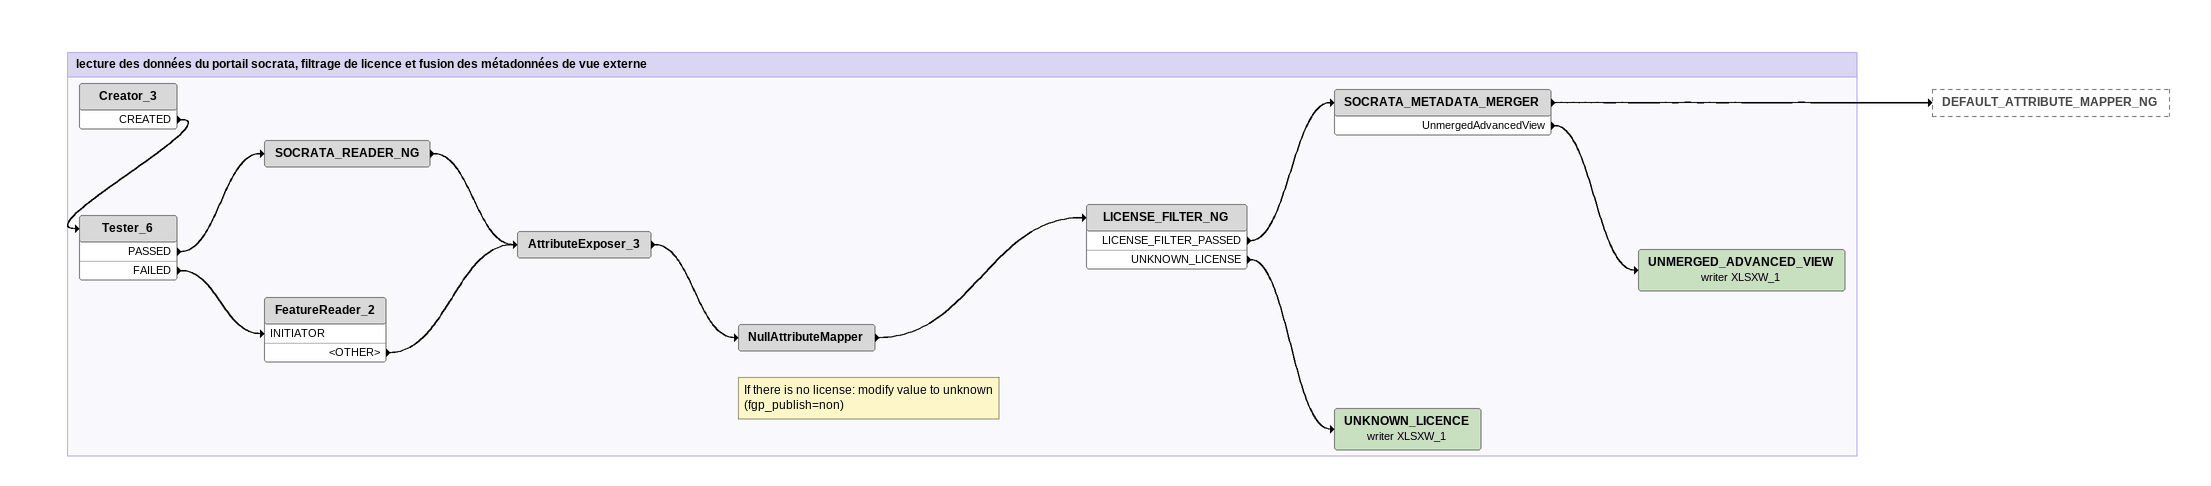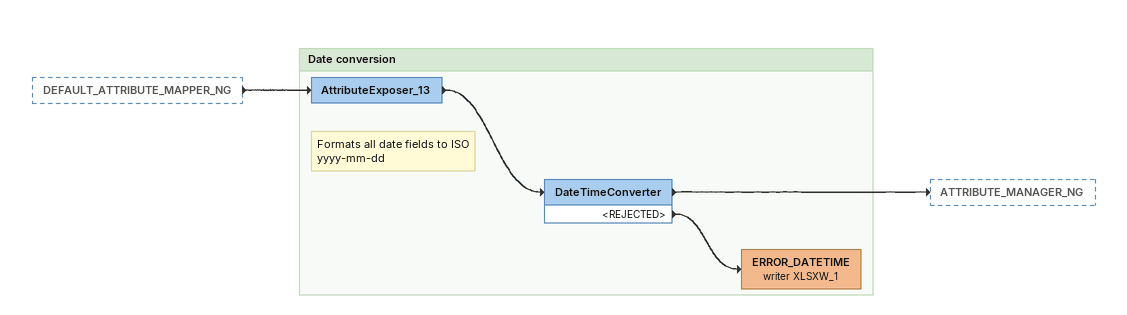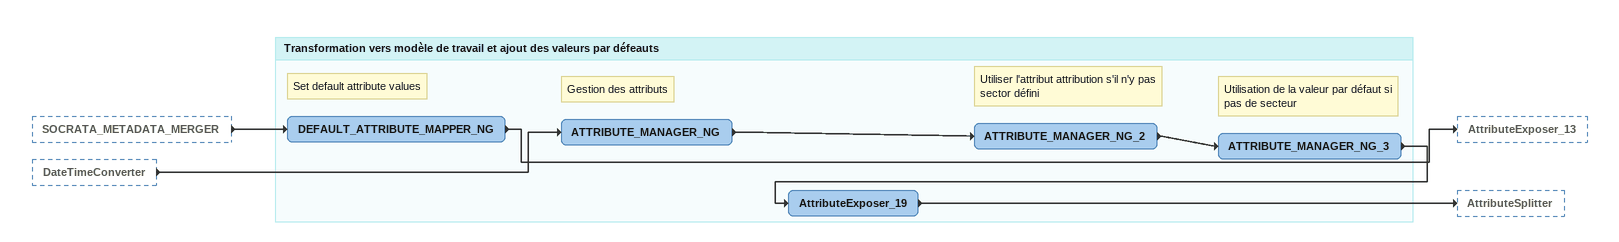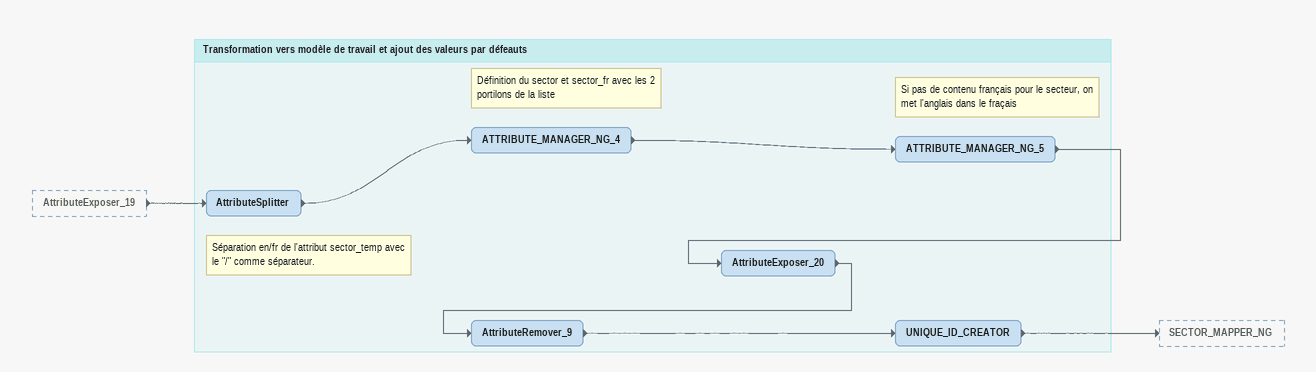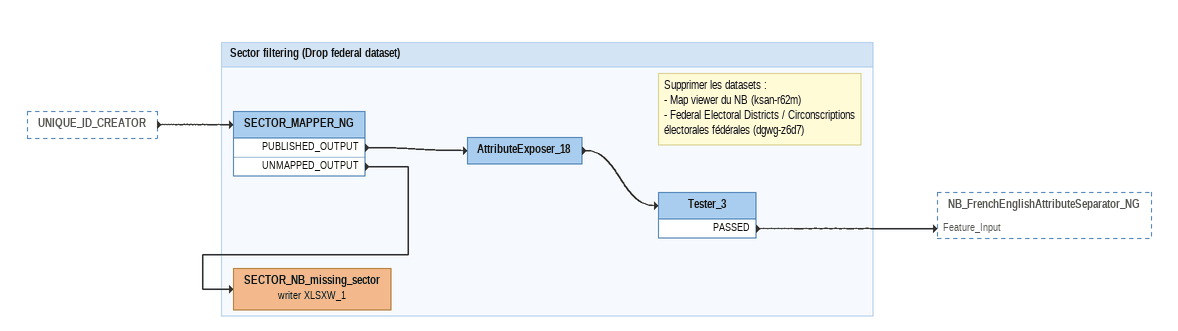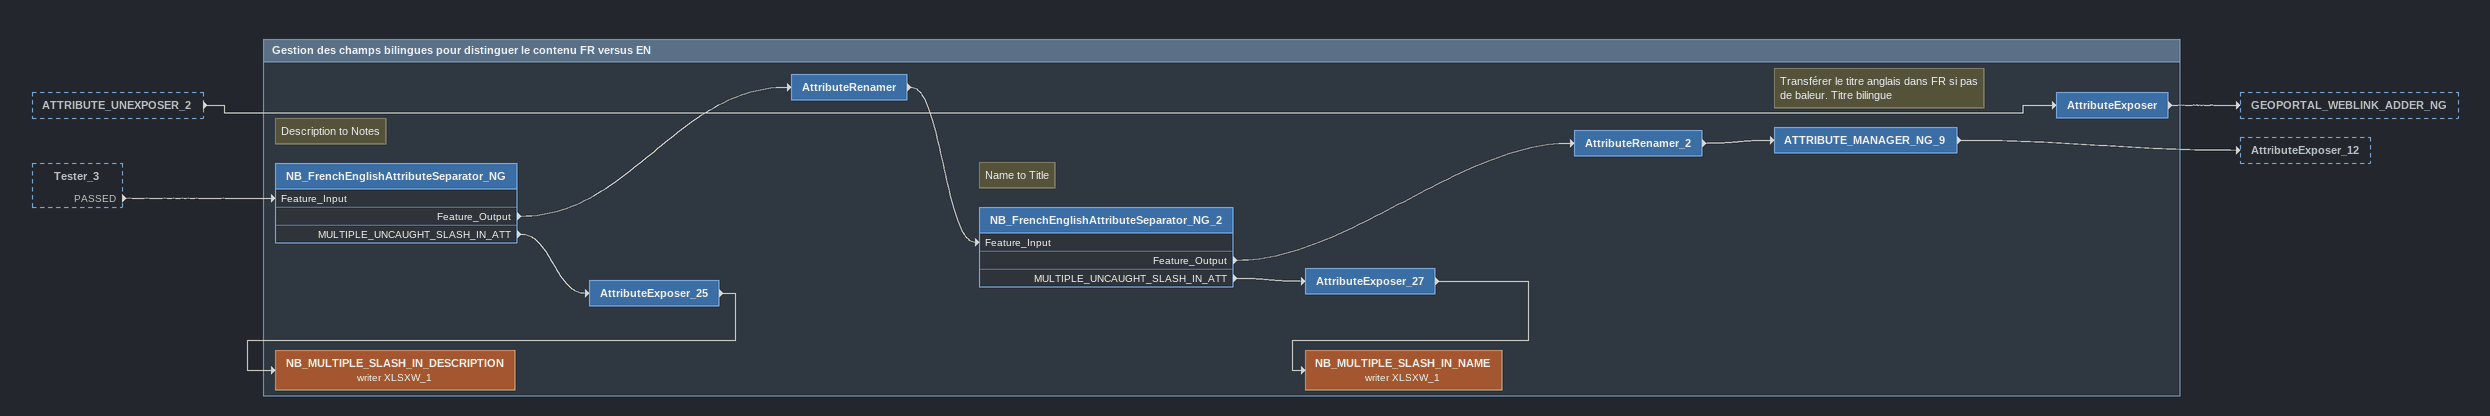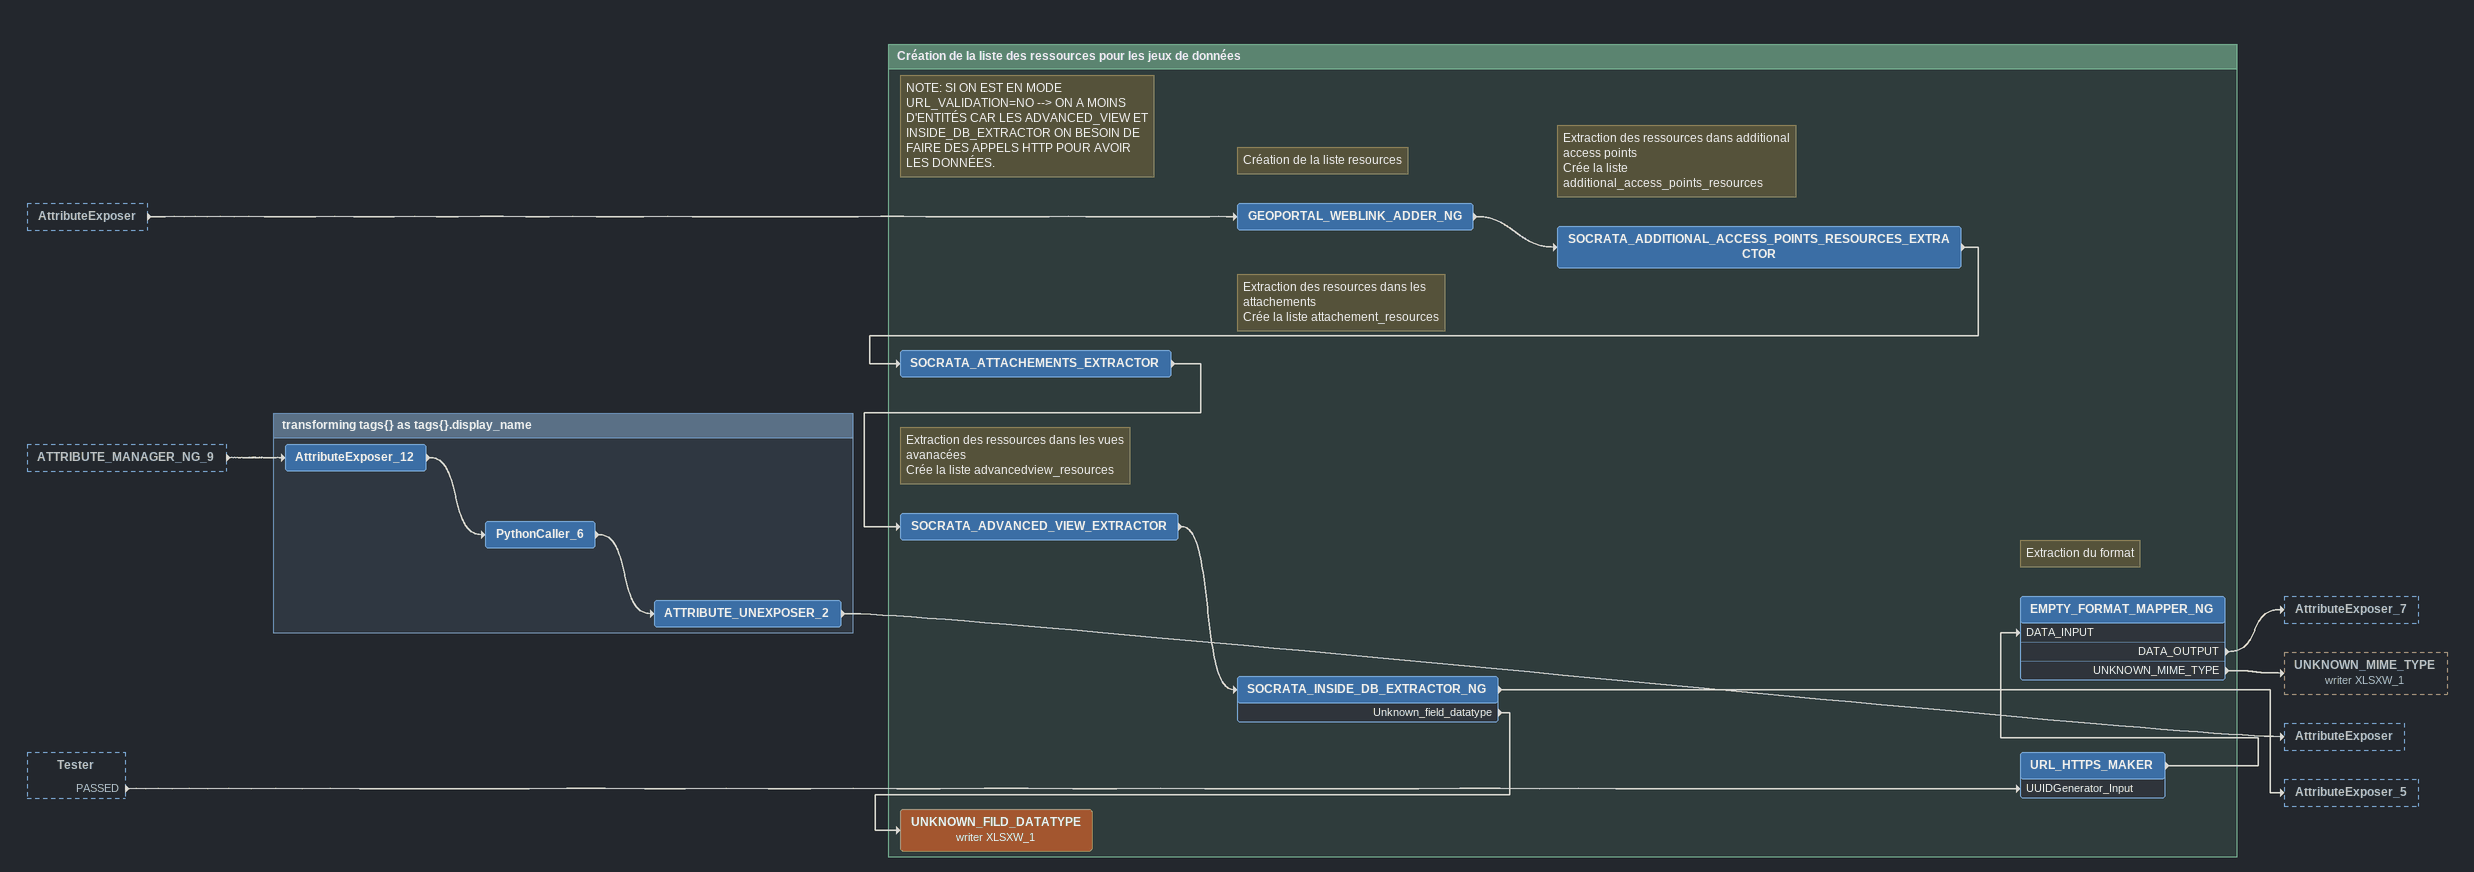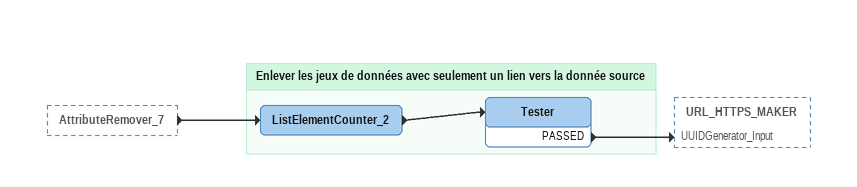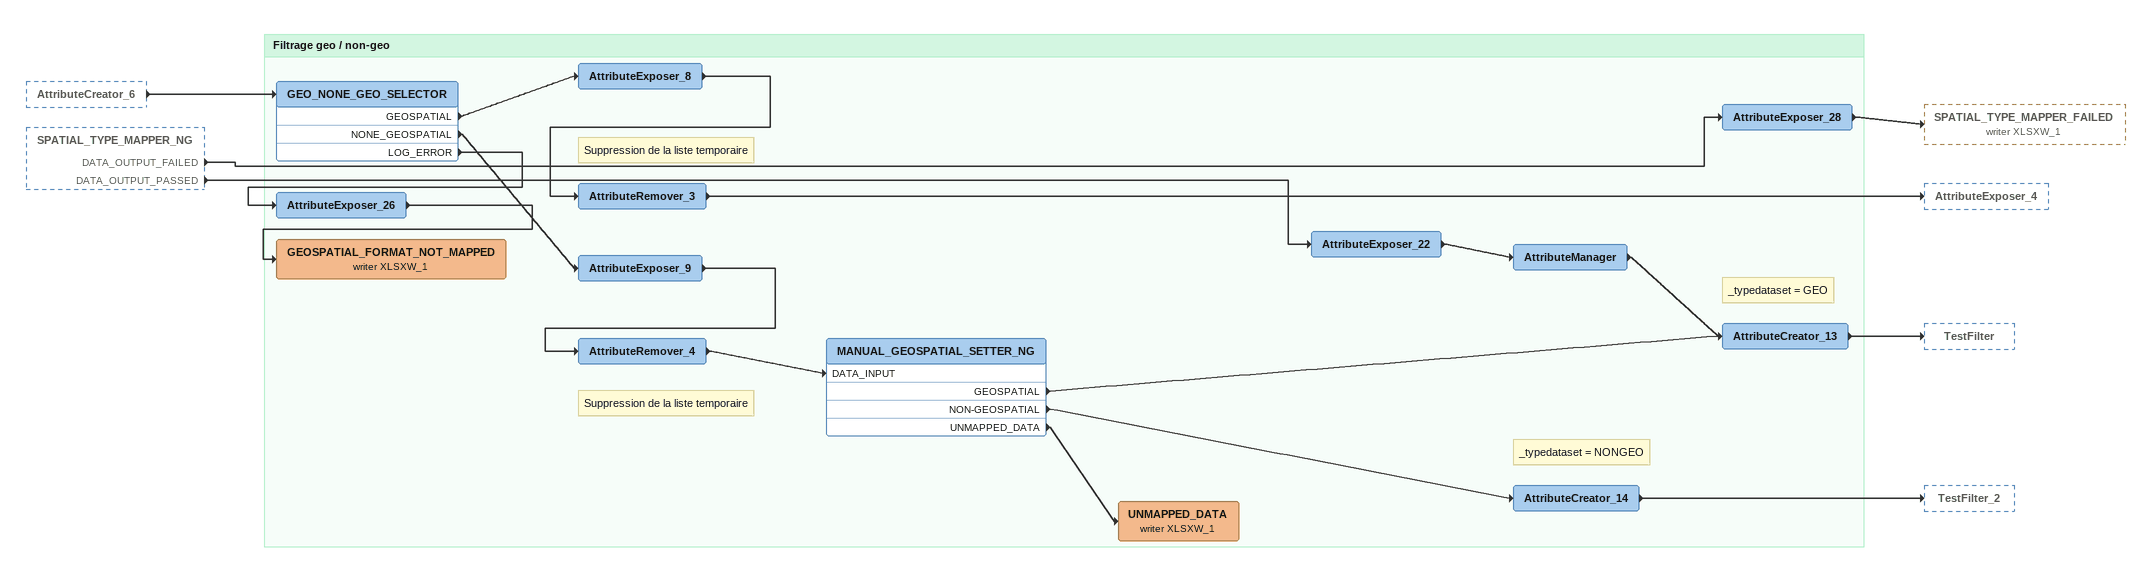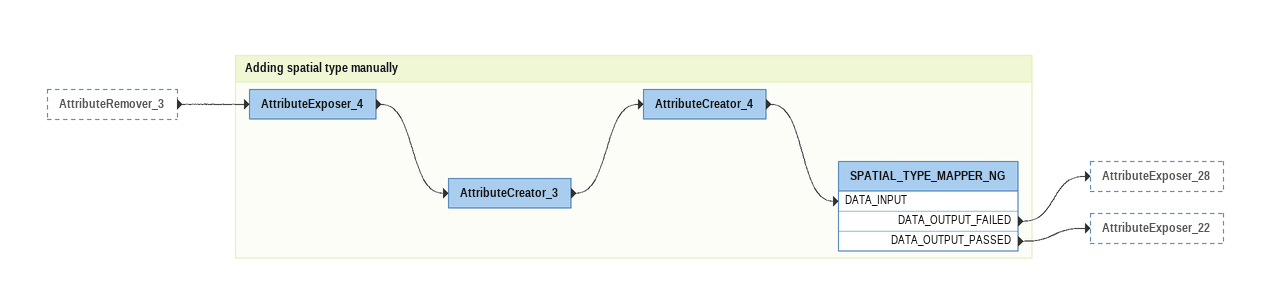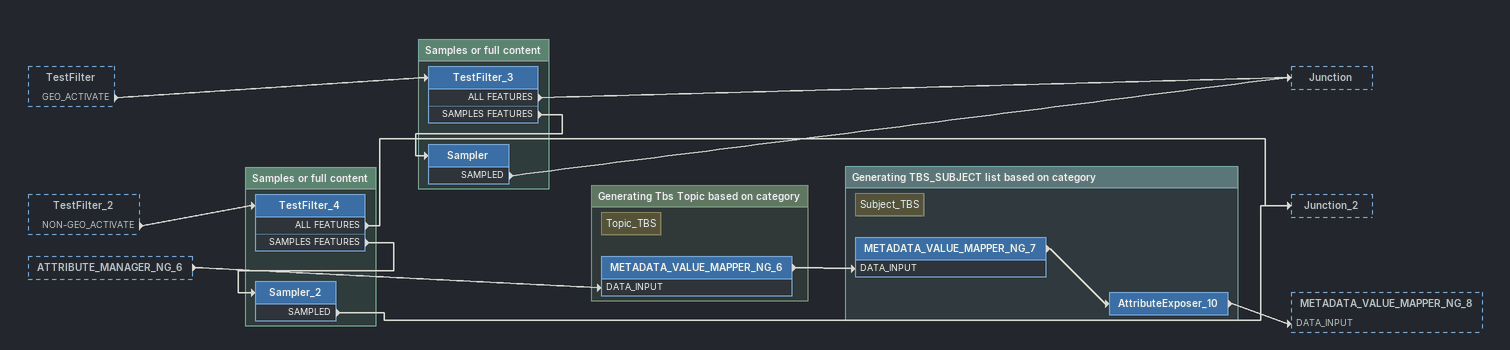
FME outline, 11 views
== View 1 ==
Bookmark: lecture des données du portail socrata, filtrage de licence et fusion des métadonnées de vue externe
Creator_3
    CREATED -> Tester_6
Tester_6
    PASSED -> SOCRATA_READER_NG
    FAILED -> FeatureReader_2 [INITIATOR]
SOCRATA_READER_NG
    -> AttributeExposer_3
FeatureReader_2
    <OTHER> -> AttributeExposer_3
AttributeExposer_3
    -> NullAttributeMapper
Note: If there is no license: modify value to unknown (fgp_publish=non)
NullAttributeMapper
    -> LICENSE_FILTER_NG
LICENSE_FILTER_NG
    LICENSE_FILTER_PASSED -> SOCRATA_METADATA_MERGER
    UNKNOWN_LICENSE -> UNKNOWN_LICENCE (writer XLSXW_1)
SOCRATA_METADATA_MERGER
    -> DEFAULT_ATTRIBUTE_MAPPER_NG
    UnmergedAdvancedView -> UNMERGED_ADVANCED_VIEW (writer XLSXW_1)
UNMERGED_ADVANCED_VIEW (writer XLSXW_1)
UNKNOWN_LICENCE (writer XLSXW_1)

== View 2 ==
DEFAULT_ATTRIBUTE_MAPPER_NG [outside]
    -> AttributeExposer_13

Bookmark: Date conversion
AttributeExposer_13
    -> DateTimeConverter
Note: Formats all date fields to ISO yyyy-mm-dd
DateTimeConverter
    -> ATTRIBUTE_MANAGER_NG
    <REJECTED> -> ERROR_DATETIME (writer XLSXW_1)
ERROR_DATETIME (writer XLSXW_1)

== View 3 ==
SOCRATA_METADATA_MERGER [outside]
    -> DEFAULT_ATTRIBUTE_MAPPER_NG
DateTimeConverter [outside]
    -> ATTRIBUTE_MANAGER_NG

Bookmark: Transformation vers modèle de travail et ajout des valeurs par défeauts
Note: Set default attribute values
DEFAULT_ATTRIBUTE_MAPPER_NG
    -> AttributeExposer_13
Note: Gestion des attributs
ATTRIBUTE_MANAGER_NG
    -> ATTRIBUTE_MANAGER_NG_2
Note: Utiliser l'attribut attribution s'il n'y pas sector défini
ATTRIBUTE_MANAGER_NG_2
    -> ATTRIBUTE_MANAGER_NG_3
Note: Utilisation de la valeur par défaut si pas de secteur
ATTRIBUTE_MANAGER_NG_3
    -> AttributeExposer_19
AttributeExposer_19
    -> AttributeSplitter

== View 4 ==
AttributeExposer_19 [outside]
    -> AttributeSplitter

Bookmark: Transformation vers modèle de travail et ajout des valeurs par défeauts
Note: Séparation en/fr de l'attribut sector_temp avec le "/" comme séparateur.
AttributeSplitter
    -> ATTRIBUTE_MANAGER_NG_4
Note: Définition du sector et sector_fr avec les 2 portilons de la liste
ATTRIBUTE_MANAGER_NG_4
    -> ATTRIBUTE_MANAGER_NG_5
Note: Si pas de contenu français pour le secteur, on met l'anglais dans le fraçais
ATTRIBUTE_MANAGER_NG_5
    -> AttributeExposer_20
AttributeExposer_20
    -> AttributeRemover_9
AttributeRemover_9
    -> UNIQUE_ID_CREATOR
UNIQUE_ID_CREATOR
    -> SECTOR_MAPPER_NG

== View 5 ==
UNIQUE_ID_CREATOR [outside]
    -> SECTOR_MAPPER_NG

Bookmark: Sector filtering (Drop federal dataset)
SECTOR_MAPPER_NG
    PUBLISHED_OUTPUT -> AttributeExposer_18
    UNMAPPED_OUTPUT -> SECTOR_NB_missing_sector (writer XLSXW_1)
AttributeExposer_18
    -> Tester_3
Note: Supprimer les datasets : / - Map viewer du NB (ksan-r62m) / - Federal Electoral Districts / Circonscriptions électorales fédérales (dgwg-z6d7)
Tester_3
    PASSED -> NB_FrenchEnglishAttributeSeparator_NG [Feature_Input]
SECTOR_NB_missing_sector (writer XLSXW_1)

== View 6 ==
ATTRIBUTE_UNEXPOSER_2 [outside]
    -> AttributeExposer
Tester_3 [outside]
    PASSED -> NB_FrenchEnglishAttributeSeparator_NG [Feature_Input]

Bookmark: Gestion des champs bilingues pour distinguer le contenu FR versus EN
Note: Description to Notes
NB_FrenchEnglishAttributeSeparator_NG
    Feature_Output -> AttributeRenamer
    MULTIPLE_UNCAUGHT_SLASH_IN_ATT -> AttributeExposer_25
AttributeRenamer
    -> NB_FrenchEnglishAttributeSeparator_NG_2 [Feature_Input]
Note: Name to Title
NB_FrenchEnglishAttributeSeparator_NG_2
    Feature_Output -> AttributeRenamer_2
    MULTIPLE_UNCAUGHT_SLASH_IN_ATT -> AttributeExposer_27
AttributeRenamer_2
    -> ATTRIBUTE_MANAGER_NG_9
Note: Transférer le titre anglais dans FR si pas de baleur. Titre bilingue
ATTRIBUTE_MANAGER_NG_9
    -> AttributeExposer_12
AttributeExposer
    -> GEOPORTAL_WEBLINK_ADDER_NG
AttributeExposer_27
    -> NB_MULTIPLE_SLASH_IN_NAME (writer XLSXW_1)
NB_MULTIPLE_SLASH_IN_NAME (writer XLSXW_1)
AttributeExposer_25
    -> NB_MULTIPLE_SLASH_IN_DESCRIPTION (writer XLSXW_1)
NB_MULTIPLE_SLASH_IN_DESCRIPTION (writer XLSXW_1)

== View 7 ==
AttributeExposer [outside]
    -> GEOPORTAL_WEBLINK_ADDER_NG
ATTRIBUTE_MANAGER_NG_9 [outside]
    -> AttributeExposer_12
Tester [outside]
    PASSED -> URL_HTTPS_MAKER [UUIDGenerator_Input]

Bookmark: transforming tags{} as tags{}.display_name
AttributeExposer_12
    -> PythonCaller_6
PythonCaller_6
    -> ATTRIBUTE_UNEXPOSER_2
ATTRIBUTE_UNEXPOSER_2
    -> AttributeExposer

Bookmark: Création de la liste des ressources pour les jeux de données
Note: NOTE: SI ON EST EN MODE URL_VALIDATION=NO --> ON A MOINS D'ENTITÉS CAR LES ADVANCED_VIEW ET INSIDE_DB_EXTRACTOR ON BESOIN DE FAIRE DES APPELS HTTP POUR AVOIR LES DONNÉES.
Note: Création de la liste resources
GEOPORTAL_WEBLINK_ADDER_NG
    -> SOCRATA_ADDITIONAL_ACCESS_POINTS_RESOURCES_EXTRACTOR
Note: Extraction des ressources dans additional access points / Crée la liste / additional_access_points_resources
SOCRATA_ADDITIONAL_ACCESS_POINTS_RESOURCES_EXTRACTOR
    -> SOCRATA_ATTACHEMENTS_EXTRACTOR
Note: Extraction des resources dans les attachements / Crée la liste attachement_resources
SOCRATA_ATTACHEMENTS_EXTRACTOR
    -> SOCRATA_ADVANCED_VIEW_EXTRACTOR
Note: Extraction des ressources dans les vues avanacées / Crée la liste advancedview_resources
SOCRATA_ADVANCED_VIEW_EXTRACTOR
    -> SOCRATA_INSIDE_DB_EXTRACTOR_NG
SOCRATA_INSIDE_DB_EXTRACTOR_NG
    -> AttributeExposer_5
    Unknown_field_datatype -> UNKNOWN_FILD_DATATYPE (writer XLSXW_1)
URL_HTTPS_MAKER
    -> EMPTY_FORMAT_MAPPER_NG [DATA_INPUT]
Note: Extraction du format
EMPTY_FORMAT_MAPPER_NG
    DATA_OUTPUT -> AttributeExposer_7
    UNKNOWN_MIME_TYPE -> UNKNOWN_MIME_TYPE (writer XLSXW_1)
UNKNOWN_FILD_DATATYPE (writer XLSXW_1)

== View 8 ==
AttributeRemover_7 [outside]
    -> ListElementCounter_2

Bookmark: Enlever les jeux de données avec seulement un lien vers la donnée source
ListElementCounter_2
    -> Tester
Tester
    PASSED -> URL_HTTPS_MAKER [UUIDGenerator_Input]

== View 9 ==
AttributeCreator_6 [outside]
    -> GEO_NONE_GEO_SELECTOR
SPATIAL_TYPE_MAPPER_NG [outside]
    DATA_OUTPUT_FAILED -> AttributeExposer_28
    DATA_OUTPUT_PASSED -> AttributeExposer_22

Bookmark: Filtrage geo / non-geo
GEO_NONE_GEO_SELECTOR
    GEOSPATIAL -> AttributeExposer_8
    NONE_GEOSPATIAL -> AttributeExposer_9
    LOG_ERROR -> AttributeExposer_26
AttributeExposer_8
    -> AttributeRemover_3
Note: Suppression de la liste temporaire
AttributeRemover_3
    -> AttributeExposer_4
AttributeExposer_28
    -> SPATIAL_TYPE_MAPPER_FAILED (writer XLSXW_1)
AttributeExposer_22
    -> AttributeManager
AttributeManager
    -> AttributeCreator_13
AttributeExposer_26
    -> GEOSPATIAL_FORMAT_NOT_MAPPED (writer XLSXW_1)
GEOSPATIAL_FORMAT_NOT_MAPPED (writer XLSXW_1)
AttributeExposer_9
    -> AttributeRemover_4
Note: Suppression de la liste temporaire
AttributeRemover_4
    -> MANUAL_GEOSPATIAL_SETTER_NG [DATA_INPUT]
MANUAL_GEOSPATIAL_SETTER_NG
    GEOSPATIAL -> AttributeCreator_13
    NON-GEOSPATIAL -> AttributeCreator_14
    UNMAPPED_DATA -> UNMAPPED_DATA (writer XLSXW_1)
Note: _typedataset = GEO
AttributeCreator_13
    -> TestFilter
Note: _typedataset = NONGEO
AttributeCreator_14
    -> TestFilter_2
UNMAPPED_DATA (writer XLSXW_1)

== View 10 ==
AttributeRemover_3 [outside]
    -> AttributeExposer_4

Bookmark: Adding spatial type manually
AttributeExposer_4
    -> AttributeCreator_3
AttributeCreator_3
    -> AttributeCreator_4
AttributeCreator_4
    -> SPATIAL_TYPE_MAPPER_NG [DATA_INPUT]
SPATIAL_TYPE_MAPPER_NG
    DATA_OUTPUT_FAILED -> AttributeExposer_28
    DATA_OUTPUT_PASSED -> AttributeExposer_22

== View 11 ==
TestFilter [outside]
    GEO_ACTIVATE -> TestFilter_3
TestFilter_2 [outside]
    NON-GEO_ACTIVATE -> TestFilter_4
ATTRIBUTE_MANAGER_NG_6 [outside]
    -> METADATA_VALUE_MAPPER_NG_6 [DATA_INPUT]

Bookmark: Samples or full content
TestFilter_3
    ALL FEATURES -> Junction
    SAMPLES FEATURES -> Sampler
Sampler
    SAMPLED -> Junction

Bookmark: Samples or full content
TestFilter_4
    ALL FEATURES -> Junction_2
    SAMPLES FEATURES -> Sampler_2
Sampler_2
    SAMPLED -> Junction_2

Bookmark: Generating Tbs Topic based on category
Note: Topic_TBS
METADATA_VALUE_MAPPER_NG_6
    -> METADATA_VALUE_MAPPER_NG_7 [DATA_INPUT]

Bookmark: Generating TBS_SUBJECT list based on category
Note: Subject_TBS
METADATA_VALUE_MAPPER_NG_7
    -> AttributeExposer_10
AttributeExposer_10
    -> METADATA_VALUE_MAPPER_NG_8 [DATA_INPUT]
